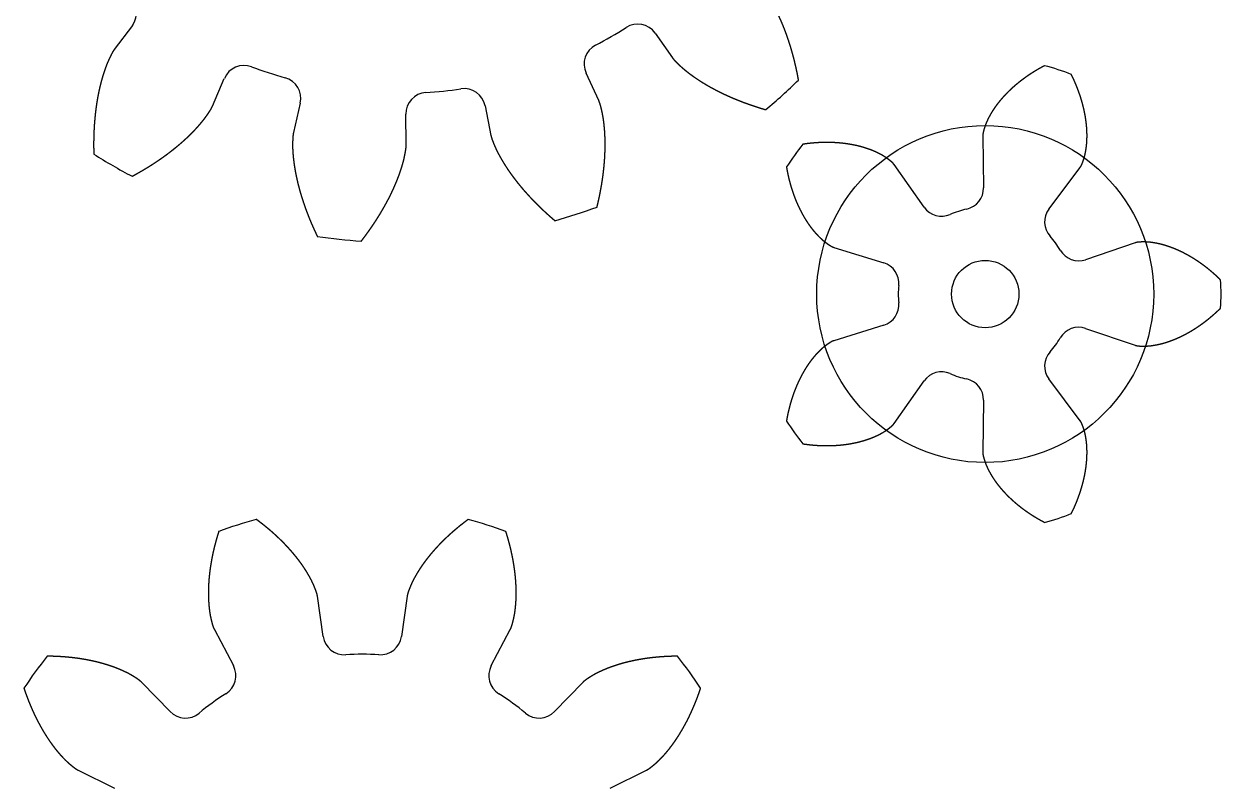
# Model space of a CAD drawing. Header units: millimetres. Extents: x -39 to 169, y -29 to 169.
# Drawn here: x -25.1 to 63.7, y 9 to 65.7 of the extents above; entities that cross this region are included whole.
import ezdxf

# ---------------------------------------------------------------- set-up
doc = ezdxf.new("R2010")
doc.units = ezdxf.units.MM
doc.layers.get('0').update_dxf_attribs({"linetype": 'CONTINUOUS'})

msp = doc.modelspace()

# ---------------------------------------------------------------- linework, layer by layer
for p, q in [((-17.059, 65.599), (-18.402, 63.806)), ((21.728, 65.021), (23.019, 63.189)), ((-11.118, 59.601), (-10.237, 61.661)), ((17.544, 60.028), (16.603, 62.061)), ((-4.608, 59.832), (-5.106, 57.648)), ((9.111, 59.627), (9.545, 57.429)), ((3.258, 56.768), (3.226, 59.009)), ((46.042, 57.413), (46.097, 53.544)), ((41.684, 52.11), (39.455, 55.273)), ((50.943, 51.969), (53.262, 55.067)), ((34.993, 49.131), (38.689, 47.988)), ((57.333, 49.464), (53.67, 48.216)), ((38.689, 43.348), (34.993, 42.205)), ((53.67, 43.12), (57.333, 41.872)), ((39.455, 36.063), (41.684, 39.226)), ((53.262, 36.269), (50.943, 39.366)), ((46.097, 37.792), (46.042, 33.923)), ((-2.9, 20.268), (-3.329, 23.255)), ((3.329, 23.255), (2.9, 20.268)), ((-10.976, 20.771), (-9.567, 18.102)), ((9.567, 18.102), (10.976, 20.771)), ((-14.26, 14.693), (-16.362, 16.857)), ((16.362, 16.857), (14.26, 14.693)), ((-21.088, 10.352), (-18.38, 9.021)), ((18.38, 9.021), (21.088, 10.352))]:
    msp.add_line(p, q)
for radius in [12.5, 2.5]:
    msp.add_circle((46.217, 45.668), radius)
for centre, radius, start, end in [((-18.329, 66.551), 1.587, -36.83609, 50.39056), ((2.733, 92.003), 31.449, 297.60944, 302.39056), ((20.431, 64.106), 1.587, 35.16391, 122.39056), ((18.044, 62.728), 1.587, 117.60944, 204.83609), ((-8.777, 61.036), 1.587, 69.60944, 156.83609), ((2.733, 92.003), 31.449, 249.60944, 254.39056), ((46.217, 45.668), 17.5, 68.58266, 75.41734), ((-6.156, 60.185), 1.587, -12.83609, 74.39056), ((2.733, 92.003), 42.5, 309.78773, 314.21227), ((4.813, 59.032), 1.588, 93.60944, 180.83609), ((2.733, 92.003), 31.449, 273.60944, 278.39056), ((7.554, 59.32), 1.587, 11.16391, 98.39056), ((2.733, 92.003), 42.5, 237.78773, 242.21227), ((46.217, 45.668), 17.5, 140.58266, 147.41734), ((44.51, 53.521), 1.588, -77.73719, 0.82093), ((2.733, 92.003), 42.5, 285.78773, 290.21227), ((42.982, 53.025), 1.588, 215.17907, 293.73719), ((46.217, 45.668), 6.449, 102.26281, 113.73719), ((52.214, 51.018), 1.588, 143.17907, 221.73719), ((2.733, 92.003), 42.5, 261.78773, 266.21227), ((46.217, 45.668), 6.449, 30.26281, 41.73719), ((53.158, 49.718), 1.587, 210.26281, 288.82093), ((38.22, 46.471), 1.588, -5.73719, 72.82093), ((46.217, 45.668), 6.449, 174.26281, 185.73719), ((46.217, 45.668), 17.5, -3.41734, 3.41734), ((38.22, 44.865), 1.588, -72.82093, 5.73719), ((53.158, 41.618), 1.588, 71.17907, 149.73719), ((46.217, 45.668), 6.449, 318.26281, 329.73719), ((52.214, 40.318), 1.588, 138.26281, 216.82093), ((42.982, 38.311), 1.588, 66.26281, 144.82093), ((46.217, 45.668), 6.449, 246.26281, 257.73719), ((44.51, 37.815), 1.587, -0.82093, 77.73719), ((46.217, 45.668), 17.5, 212.58266, 219.41734), ((46.217, 45.668), 17.5, 284.58266, 291.41734), ((0, 0), 30, 105.19388, 110.80612), ((0, 0), 30, 69.19388, 74.80612), ((-1.329, 20.494), 1.588, 188.16726, 273.70949), ((1.329, 20.494), 1.587, 266.29051, 351.83274), ((0, 0), 30, 141.19388, 146.80612), ((0, 0), 18.949, 86.29051, 93.70949), ((0, 0), 30, 33.19388, 38.80612), ((-10.971, 17.361), 1.587, -57.70949, 27.83274), ((10.971, 17.361), 1.587, 152.16726, 237.70949), ((0, 0), 18.949, 122.29051, 129.70949), ((0, 0), 18.949, 50.29051, 57.70949), ((-13.121, 15.799), 1.588, 224.16726, 309.70949), ((13.121, 15.799), 1.587, 230.29051, 315.83274)]:
    msp.add_arc(centre, radius, start, end)
for points in [[(32.369, 61.541), (32.365, 61.564), (32.356, 61.612), (32.343, 61.683), (32.325, 61.778), (32.303, 61.896), (32.279, 62.014), (32.255, 62.131), (32.231, 62.248), (32.205, 62.365), (32.18, 62.482), (32.153, 62.598), (32.126, 62.714), (32.099, 62.83), (32.071, 62.945), (32.042, 63.06), (32.013, 63.175), (31.983, 63.29), (31.952, 63.404), (31.921, 63.517), (31.889, 63.631), (31.857, 63.744), (31.824, 63.856), (31.791, 63.968), (31.756, 64.08), (31.722, 64.192), (31.686, 64.303), (31.65, 64.414), (31.614, 64.524), (31.576, 64.634), (31.538, 64.743), (31.5, 64.853), (31.461, 64.961), (31.421, 65.07), (31.38, 65.177), (31.339, 65.285), (31.298, 65.392), (31.255, 65.498), (31.212, 65.604), (31.168, 65.71), (31.124, 65.815), (31.079, 65.919), (31.033, 66.023), (30.986, 66.127), (30.939, 66.23), (30.891, 66.332), (30.843, 66.434), (30.793, 66.535), (30.743, 66.636), (30.692, 66.737), (30.641, 66.836), (30.589, 66.935), (30.535, 67.033), (30.481, 67.131), (30.426, 67.228), (30.371, 67.324), (30.315, 67.42), (30.257, 67.515), (30.2, 67.609), (30.141, 67.703), (30.081, 67.796), (30.02, 67.887), (29.958, 67.978), (29.895, 68.067), (29.83, 68.155), (29.765, 68.243), (29.699, 68.33), (29.632, 68.416), (29.565, 68.501), (29.496, 68.585), (29.424, 68.666), (29.364, 68.729), (29.318, 68.774), (29.285, 68.802), (29.269, 68.817)], [(-18.402, 63.806), (-18.415, 63.789), (-18.44, 63.754), (-18.477, 63.7), (-18.523, 63.627), (-18.576, 63.533), (-18.626, 63.436), (-18.674, 63.339), (-18.721, 63.24), (-18.767, 63.142), (-18.813, 63.043), (-18.858, 62.943), (-18.902, 62.842), (-18.944, 62.741), (-18.984, 62.639), (-19.023, 62.536), (-19.061, 62.432), (-19.098, 62.327), (-19.134, 62.223), (-19.169, 62.117), (-19.204, 62.012), (-19.237, 61.905), (-19.27, 61.799), (-19.301, 61.692), (-19.332, 61.584), (-19.362, 61.476), (-19.391, 61.367), (-19.419, 61.258), (-19.446, 61.149), (-19.472, 61.039), (-19.498, 60.929), (-19.522, 60.818), (-19.546, 60.707), (-19.57, 60.596), (-19.592, 60.484), (-19.614, 60.372), (-19.635, 60.26), (-19.655, 60.147), (-19.674, 60.034), (-19.693, 59.921), (-19.711, 59.807), (-19.728, 59.694), (-19.744, 59.579), (-19.76, 59.465), (-19.775, 59.35), (-19.789, 59.235), (-19.803, 59.12), (-19.816, 59.004), (-19.828, 58.889), (-19.839, 58.773), (-19.85, 58.656), (-19.86, 58.54), (-19.87, 58.423), (-19.879, 58.306), (-19.887, 58.189), (-19.894, 58.071), (-19.901, 57.954), (-19.907, 57.836), (-19.913, 57.718), (-19.917, 57.599), (-19.922, 57.481), (-19.925, 57.362), (-19.928, 57.243), (-19.93, 57.124), (-19.932, 57.005), (-19.933, 56.885), (-19.933, 56.766), (-19.933, 56.646), (-19.932, 56.526), (-19.93, 56.406), (-19.928, 56.286), (-19.926, 56.189), (-19.924, 56.117), (-19.922, 56.069), (-19.922, 56.045)], [(23.019, 63.189), (23.031, 63.171), (23.057, 63.136), (23.096, 63.085), (23.152, 63.019), (23.225, 62.939), (23.302, 62.862), (23.38, 62.786), (23.458, 62.711), (23.538, 62.636), (23.618, 62.562), (23.699, 62.488), (23.781, 62.416), (23.865, 62.345), (23.949, 62.275), (24.035, 62.205), (24.122, 62.137), (24.21, 62.07), (24.299, 62.003), (24.388, 61.937), (24.478, 61.872), (24.568, 61.807), (24.66, 61.743), (24.752, 61.68), (24.845, 61.618), (24.939, 61.556), (25.033, 61.495), (25.128, 61.435), (25.224, 61.375), (25.32, 61.316), (25.417, 61.258), (25.514, 61.2), (25.613, 61.143), (25.711, 61.086), (25.81, 61.03), (25.91, 60.975), (26.011, 60.921), (26.112, 60.867), (26.213, 60.814), (26.315, 60.761), (26.418, 60.709), (26.521, 60.657), (26.624, 60.606), (26.728, 60.556), (26.832, 60.506), (26.937, 60.457), (27.043, 60.409), (27.149, 60.361), (27.255, 60.313), (27.362, 60.266), (27.469, 60.22), (27.577, 60.174), (27.685, 60.129), (27.794, 60.085), (27.903, 60.041), (28.012, 59.998), (28.122, 59.955), (28.232, 59.912), (28.343, 59.871), (28.454, 59.83), (28.565, 59.789), (28.677, 59.749), (28.789, 59.71), (28.902, 59.671), (29.015, 59.632), (29.128, 59.594), (29.241, 59.557), (29.355, 59.52), (29.47, 59.484), (29.585, 59.449), (29.7, 59.414), (29.792, 59.386), (29.861, 59.365), (29.908, 59.352), (29.931, 59.345)], [(50.623, 62.604), (50.603, 62.594), (50.562, 62.572), (50.502, 62.54), (50.422, 62.497), (50.323, 62.443), (50.224, 62.387), (50.126, 62.331), (50.03, 62.274), (49.933, 62.217), (49.838, 62.158), (49.743, 62.099), (49.65, 62.04), (49.557, 61.979), (49.465, 61.918), (49.373, 61.856), (49.283, 61.794), (49.193, 61.731), (49.105, 61.667), (49.017, 61.602), (48.93, 61.537), (48.844, 61.471), (48.759, 61.405), (48.675, 61.338), (48.592, 61.27), (48.51, 61.202), (48.428, 61.133), (48.348, 61.063), (48.269, 60.993), (48.19, 60.922), (48.113, 60.851), (48.036, 60.779), (47.961, 60.706), (47.887, 60.633), (47.814, 60.559), (47.742, 60.485), (47.671, 60.41), (47.601, 60.334), (47.532, 60.258), (47.464, 60.182), (47.397, 60.105), (47.332, 60.027), (47.268, 59.949), (47.205, 59.871), (47.143, 59.792), (47.082, 59.712), (47.023, 59.632), (46.965, 59.552), (46.908, 59.471), (46.852, 59.389), (46.798, 59.307), (46.745, 59.225), (46.694, 59.142), (46.644, 59.059), (46.596, 58.976), (46.549, 58.892), (46.504, 58.807), (46.459, 58.723), (46.417, 58.637), (46.375, 58.552), (46.336, 58.466), (46.299, 58.38), (46.263, 58.294), (46.231, 58.207), (46.2, 58.119), (46.172, 58.032), (46.144, 57.944), (46.118, 57.856), (46.093, 57.768), (46.071, 57.68), (46.054, 57.592), (46.045, 57.521), (46.042, 57.467), (46.041, 57.431), (46.042, 57.413)], [(53.262, 55.067), (53.273, 55.081), (53.293, 55.111), (53.323, 55.156), (53.357, 55.219), (53.395, 55.301), (53.429, 55.385), (53.461, 55.471), (53.491, 55.557), (53.52, 55.644), (53.549, 55.732), (53.575, 55.82), (53.6, 55.91), (53.623, 56), (53.643, 56.092), (53.661, 56.185), (53.678, 56.278), (53.694, 56.372), (53.708, 56.466), (53.721, 56.561), (53.732, 56.657), (53.742, 56.753), (53.751, 56.85), (53.758, 56.947), (53.763, 57.044), (53.768, 57.142), (53.77, 57.241), (53.772, 57.34), (53.772, 57.439), (53.771, 57.539), (53.769, 57.639), (53.766, 57.739), (53.761, 57.84), (53.755, 57.94), (53.747, 58.042), (53.739, 58.143), (53.729, 58.245), (53.718, 58.347), (53.706, 58.449), (53.692, 58.551), (53.677, 58.654), (53.662, 58.756), (53.645, 58.859), (53.626, 58.962), (53.607, 59.065), (53.586, 59.169), (53.565, 59.272), (53.542, 59.376), (53.518, 59.479), (53.492, 59.583), (53.466, 59.686), (53.438, 59.79), (53.41, 59.894), (53.38, 59.998), (53.349, 60.101), (53.317, 60.205), (53.284, 60.309), (53.25, 60.413), (53.215, 60.516), (53.178, 60.62), (53.141, 60.724), (53.102, 60.827), (53.062, 60.931), (53.022, 61.034), (52.98, 61.137), (52.937, 61.241), (52.893, 61.344), (52.848, 61.447), (52.802, 61.55), (52.755, 61.652), (52.707, 61.755), (52.667, 61.837), (52.637, 61.898), (52.617, 61.939), (52.607, 61.959)], [(-17.08, 54.404), (-17.059, 54.415), (-17.016, 54.438), (-16.953, 54.473), (-16.868, 54.519), (-16.763, 54.577), (-16.658, 54.636), (-16.554, 54.695), (-16.45, 54.755), (-16.346, 54.815), (-16.243, 54.875), (-16.141, 54.936), (-16.039, 54.998), (-15.937, 55.06), (-15.836, 55.122), (-15.736, 55.185), (-15.636, 55.248), (-15.536, 55.312), (-15.437, 55.376), (-15.339, 55.441), (-15.241, 55.506), (-15.143, 55.572), (-15.046, 55.638), (-14.95, 55.705), (-14.854, 55.772), (-14.759, 55.839), (-14.664, 55.907), (-14.57, 55.976), (-14.476, 56.045), (-14.383, 56.114), (-14.291, 56.184), (-14.199, 56.254), (-14.108, 56.325), (-14.017, 56.397), (-13.927, 56.468), (-13.838, 56.541), (-13.749, 56.613), (-13.661, 56.687), (-13.573, 56.76), (-13.486, 56.835), (-13.4, 56.909), (-13.315, 56.985), (-13.23, 57.06), (-13.146, 57.136), (-13.062, 57.213), (-12.98, 57.29), (-12.898, 57.368), (-12.817, 57.446), (-12.736, 57.525), (-12.657, 57.604), (-12.578, 57.684), (-12.5, 57.765), (-12.423, 57.846), (-12.347, 57.927), (-12.271, 58.009), (-12.197, 58.092), (-12.124, 58.175), (-12.051, 58.259), (-11.979, 58.343), (-11.908, 58.428), (-11.838, 58.513), (-11.77, 58.599), (-11.703, 58.686), (-11.638, 58.774), (-11.574, 58.863), (-11.511, 58.952), (-11.449, 59.042), (-11.387, 59.132), (-11.327, 59.222), (-11.268, 59.314), (-11.213, 59.407), (-11.172, 59.483), (-11.144, 59.542), (-11.127, 59.581), (-11.118, 59.601)], [(17.417, 52.12), (17.423, 52.144), (17.434, 52.191), (17.451, 52.261), (17.473, 52.355), (17.501, 52.472), (17.527, 52.589), (17.553, 52.706), (17.578, 52.823), (17.603, 52.94), (17.627, 53.057), (17.65, 53.174), (17.672, 53.291), (17.694, 53.408), (17.715, 53.525), (17.736, 53.642), (17.756, 53.759), (17.775, 53.875), (17.794, 53.992), (17.811, 54.108), (17.829, 54.225), (17.845, 54.341), (17.861, 54.457), (17.876, 54.574), (17.89, 54.69), (17.904, 54.806), (17.917, 54.922), (17.929, 55.037), (17.94, 55.153), (17.951, 55.269), (17.961, 55.384), (17.97, 55.499), (17.978, 55.615), (17.986, 55.73), (17.993, 55.845), (17.999, 55.959), (18.004, 56.074), (18.009, 56.189), (18.013, 56.303), (18.015, 56.417), (18.018, 56.531), (18.019, 56.645), (18.019, 56.759), (18.019, 56.872), (18.018, 56.986), (18.016, 57.099), (18.013, 57.212), (18.009, 57.324), (18.004, 57.437), (17.998, 57.549), (17.992, 57.661), (17.984, 57.773), (17.976, 57.884), (17.966, 57.995), (17.955, 58.106), (17.944, 58.217), (17.931, 58.327), (17.918, 58.437), (17.903, 58.547), (17.888, 58.656), (17.871, 58.765), (17.852, 58.874), (17.832, 58.982), (17.811, 59.089), (17.788, 59.196), (17.764, 59.302), (17.739, 59.408), (17.713, 59.514), (17.686, 59.62), (17.657, 59.724), (17.625, 59.828), (17.596, 59.909), (17.571, 59.969), (17.553, 60.009), (17.544, 60.028)], [(-5.106, 57.648), (-5.111, 57.626), (-5.12, 57.584), (-5.132, 57.52), (-5.143, 57.435), (-5.153, 57.327), (-5.16, 57.219), (-5.164, 57.11), (-5.167, 57.001), (-5.17, 56.892), (-5.171, 56.783), (-5.172, 56.673), (-5.17, 56.564), (-5.168, 56.454), (-5.163, 56.344), (-5.157, 56.234), (-5.149, 56.124), (-5.141, 56.013), (-5.131, 55.903), (-5.12, 55.792), (-5.109, 55.682), (-5.096, 55.571), (-5.082, 55.461), (-5.068, 55.35), (-5.052, 55.239), (-5.035, 55.128), (-5.017, 55.017), (-4.998, 54.906), (-4.979, 54.795), (-4.958, 54.684), (-4.937, 54.573), (-4.914, 54.462), (-4.891, 54.351), (-4.867, 54.24), (-4.842, 54.129), (-4.816, 54.018), (-4.79, 53.906), (-4.762, 53.795), (-4.734, 53.684), (-4.705, 53.573), (-4.675, 53.462), (-4.644, 53.351), (-4.613, 53.24), (-4.581, 53.129), (-4.548, 53.018), (-4.514, 52.907), (-4.48, 52.797), (-4.444, 52.686), (-4.409, 52.575), (-4.372, 52.464), (-4.334, 52.354), (-4.296, 52.243), (-4.257, 52.133), (-4.218, 52.022), (-4.178, 51.912), (-4.137, 51.801), (-4.095, 51.691), (-4.053, 51.581), (-4.01, 51.471), (-3.966, 51.361), (-3.922, 51.251), (-3.876, 51.141), (-3.831, 51.031), (-3.784, 50.922), (-3.737, 50.812), (-3.69, 50.702), (-3.641, 50.593), (-3.592, 50.484), (-3.543, 50.375), (-3.492, 50.265), (-3.441, 50.156), (-3.4, 50.069), (-3.369, 50.004), (-3.348, 49.961), (-3.337, 49.939)], [(9.545, 57.429), (9.549, 57.408), (9.558, 57.366), (9.574, 57.303), (9.598, 57.22), (9.632, 57.117), (9.671, 57.015), (9.711, 56.914), (9.752, 56.814), (9.795, 56.713), (9.838, 56.613), (9.882, 56.513), (9.927, 56.413), (9.975, 56.314), (10.023, 56.215), (10.074, 56.117), (10.126, 56.02), (10.178, 55.922), (10.232, 55.825), (10.287, 55.729), (10.342, 55.632), (10.399, 55.536), (10.456, 55.441), (10.515, 55.346), (10.575, 55.251), (10.635, 55.156), (10.696, 55.062), (10.759, 54.969), (10.822, 54.875), (10.886, 54.782), (10.951, 54.689), (11.016, 54.597), (11.083, 54.505), (11.15, 54.413), (11.218, 54.322), (11.286, 54.231), (11.356, 54.14), (11.426, 54.05), (11.497, 53.96), (11.569, 53.87), (11.641, 53.781), (11.715, 53.692), (11.788, 53.603), (11.863, 53.515), (11.938, 53.427), (12.014, 53.34), (12.091, 53.252), (12.168, 53.166), (12.246, 53.079), (12.324, 52.993), (12.403, 52.907), (12.483, 52.821), (12.564, 52.736), (12.645, 52.651), (12.726, 52.567), (12.809, 52.483), (12.892, 52.399), (12.975, 52.316), (13.059, 52.232), (13.144, 52.15), (13.229, 52.067), (13.315, 51.985), (13.401, 51.904), (13.488, 51.822), (13.576, 51.741), (13.664, 51.661), (13.753, 51.58), (13.842, 51.5), (13.932, 51.421), (14.022, 51.342), (14.113, 51.263), (14.186, 51.2), (14.241, 51.153), (14.278, 51.122), (14.296, 51.106)], [(39.455, 55.273), (39.445, 55.287), (39.423, 55.316), (39.389, 55.358), (39.34, 55.41), (39.274, 55.472), (39.204, 55.53), (39.132, 55.587), (39.059, 55.642), (38.986, 55.697), (38.911, 55.751), (38.835, 55.804), (38.758, 55.855), (38.678, 55.904), (38.598, 55.952), (38.515, 55.998), (38.432, 56.043), (38.347, 56.087), (38.262, 56.129), (38.175, 56.171), (38.088, 56.211), (38, 56.25), (37.91, 56.288), (37.82, 56.325), (37.729, 56.361), (37.637, 56.395), (37.544, 56.428), (37.451, 56.46), (37.356, 56.491), (37.261, 56.521), (37.166, 56.55), (37.069, 56.578), (36.972, 56.604), (36.874, 56.629), (36.776, 56.654), (36.677, 56.677), (36.577, 56.699), (36.476, 56.72), (36.375, 56.74), (36.274, 56.759), (36.172, 56.776), (36.069, 56.793), (35.966, 56.809), (35.863, 56.823), (35.759, 56.836), (35.654, 56.849), (35.549, 56.86), (35.444, 56.87), (35.338, 56.879), (35.231, 56.887), (35.125, 56.894), (35.017, 56.9), (34.91, 56.905), (34.802, 56.909), (34.694, 56.912), (34.585, 56.913), (34.476, 56.914), (34.367, 56.913), (34.257, 56.912), (34.148, 56.909), (34.037, 56.906), (33.927, 56.901), (33.816, 56.895), (33.705, 56.888), (33.594, 56.88), (33.483, 56.872), (33.371, 56.862), (33.259, 56.851), (33.147, 56.839), (33.035, 56.826), (32.923, 56.811), (32.833, 56.799), (32.765, 56.79), (32.72, 56.783), (32.697, 56.78)], [(-0.074, 49.596), (-0.06, 49.615), (-0.03, 49.653), (0.014, 49.71), (0.073, 49.787), (0.145, 49.883), (0.217, 49.979), (0.288, 50.076), (0.359, 50.173), (0.429, 50.27), (0.498, 50.367), (0.567, 50.464), (0.635, 50.562), (0.703, 50.66), (0.77, 50.758), (0.836, 50.856), (0.902, 50.955), (0.967, 51.053), (1.031, 51.152), (1.095, 51.252), (1.158, 51.351), (1.22, 51.451), (1.282, 51.55), (1.343, 51.65), (1.403, 51.751), (1.463, 51.851), (1.521, 51.952), (1.58, 52.053), (1.637, 52.154), (1.694, 52.255), (1.75, 52.356), (1.805, 52.458), (1.86, 52.56), (1.914, 52.662), (1.967, 52.764), (2.019, 52.867), (2.07, 52.969), (2.121, 53.072), (2.171, 53.175), (2.22, 53.278), (2.269, 53.381), (2.316, 53.485), (2.363, 53.588), (2.408, 53.692), (2.453, 53.796), (2.497, 53.9), (2.541, 54.005), (2.583, 54.109), (2.624, 54.214), (2.665, 54.319), (2.705, 54.424), (2.743, 54.529), (2.781, 54.634), (2.817, 54.74), (2.852, 54.845), (2.887, 54.951), (2.92, 55.057), (2.952, 55.163), (2.984, 55.269), (3.014, 55.375), (3.043, 55.482), (3.07, 55.588), (3.096, 55.695), (3.12, 55.802), (3.142, 55.909), (3.164, 56.016), (3.184, 56.123), (3.203, 56.23), (3.222, 56.338), (3.238, 56.445), (3.251, 56.552), (3.257, 56.639), (3.259, 56.703), (3.259, 56.747), (3.258, 56.768)], [(31.471, 55.092), (31.475, 55.069), (31.482, 55.024), (31.494, 54.957), (31.511, 54.868), (31.532, 54.757), (31.554, 54.646), (31.577, 54.535), (31.601, 54.426), (31.626, 54.316), (31.652, 54.208), (31.679, 54.1), (31.707, 53.992), (31.736, 53.885), (31.766, 53.778), (31.796, 53.673), (31.828, 53.567), (31.86, 53.463), (31.893, 53.359), (31.928, 53.255), (31.963, 53.152), (31.999, 53.05), (32.036, 52.949), (32.073, 52.848), (32.112, 52.748), (32.152, 52.649), (32.192, 52.55), (32.234, 52.452), (32.276, 52.355), (32.319, 52.259), (32.363, 52.163), (32.408, 52.068), (32.454, 51.974), (32.5, 51.881), (32.548, 51.788), (32.596, 51.697), (32.646, 51.606), (32.696, 51.516), (32.747, 51.427), (32.798, 51.339), (32.851, 51.252), (32.905, 51.166), (32.959, 51.081), (33.014, 50.996), (33.07, 50.913), (33.127, 50.831), (33.185, 50.75), (33.244, 50.67), (33.303, 50.591), (33.363, 50.513), (33.425, 50.436), (33.486, 50.36), (33.549, 50.286), (33.613, 50.213), (33.678, 50.141), (33.743, 50.07), (33.809, 50.001), (33.876, 49.933), (33.944, 49.866), (34.012, 49.8), (34.082, 49.736), (34.152, 49.674), (34.223, 49.614), (34.296, 49.556), (34.37, 49.5), (34.444, 49.446), (34.519, 49.393), (34.594, 49.341), (34.67, 49.29), (34.747, 49.242), (34.826, 49.198), (34.891, 49.167), (34.941, 49.148), (34.975, 49.136), (34.993, 49.131)], [(63.686, 46.711), (63.669, 46.727), (63.637, 46.759), (63.588, 46.806), (63.522, 46.869), (63.439, 46.947), (63.356, 47.023), (63.272, 47.099), (63.188, 47.173), (63.104, 47.247), (63.019, 47.32), (62.934, 47.391), (62.848, 47.462), (62.762, 47.532), (62.675, 47.601), (62.588, 47.668), (62.501, 47.735), (62.413, 47.801), (62.325, 47.865), (62.237, 47.929), (62.148, 47.991), (62.059, 48.053), (61.969, 48.113), (61.879, 48.172), (61.789, 48.23), (61.699, 48.288), (61.608, 48.344), (61.517, 48.398), (61.426, 48.452), (61.334, 48.505), (61.242, 48.556), (61.15, 48.607), (61.058, 48.656), (60.965, 48.704), (60.873, 48.751), (60.78, 48.796), (60.686, 48.841), (60.593, 48.884), (60.499, 48.926), (60.406, 48.967), (60.312, 49.006), (60.218, 49.045), (60.124, 49.082), (60.03, 49.117), (59.935, 49.152), (59.841, 49.185), (59.747, 49.216), (59.652, 49.247), (59.558, 49.276), (59.463, 49.303), (59.368, 49.33), (59.274, 49.354), (59.179, 49.378), (59.085, 49.399), (58.99, 49.42), (58.896, 49.438), (58.802, 49.455), (58.707, 49.471), (58.613, 49.486), (58.519, 49.498), (58.426, 49.509), (58.332, 49.518), (58.239, 49.525), (58.146, 49.529), (58.054, 49.531), (57.962, 49.531), (57.87, 49.53), (57.778, 49.528), (57.687, 49.525), (57.596, 49.518), (57.507, 49.508), (57.436, 49.494), (57.384, 49.48), (57.35, 49.47), (57.333, 49.464)], [(57.333, 41.872), (57.35, 41.866), (57.384, 41.855), (57.436, 41.842), (57.507, 41.828), (57.596, 41.818), (57.687, 41.811), (57.778, 41.808), (57.87, 41.806), (57.962, 41.804), (58.054, 41.805), (58.146, 41.807), (58.239, 41.811), (58.332, 41.817), (58.426, 41.826), (58.519, 41.837), (58.613, 41.85), (58.707, 41.865), (58.802, 41.88), (58.896, 41.898), (58.99, 41.916), (59.085, 41.936), (59.179, 41.958), (59.274, 41.981), (59.368, 42.006), (59.463, 42.032), (59.558, 42.06), (59.652, 42.089), (59.747, 42.12), (59.841, 42.151), (59.935, 42.184), (60.03, 42.219), (60.124, 42.254), (60.218, 42.291), (60.312, 42.33), (60.406, 42.369), (60.499, 42.41), (60.593, 42.452), (60.686, 42.495), (60.78, 42.54), (60.873, 42.585), (60.965, 42.632), (61.058, 42.68), (61.15, 42.729), (61.242, 42.78), (61.334, 42.831), (61.426, 42.884), (61.517, 42.937), (61.608, 42.992), (61.699, 43.048), (61.789, 43.105), (61.879, 43.164), (61.969, 43.223), (62.059, 43.283), (62.148, 43.345), (62.237, 43.407), (62.325, 43.471), (62.413, 43.535), (62.501, 43.601), (62.588, 43.668), (62.675, 43.735), (62.762, 43.804), (62.848, 43.874), (62.934, 43.944), (63.019, 44.016), (63.104, 44.089), (63.188, 44.162), (63.272, 44.237), (63.356, 44.313), (63.439, 44.389), (63.522, 44.467), (63.588, 44.529), (63.637, 44.577), (63.669, 44.609), (63.686, 44.625)], [(34.993, 42.205), (34.975, 42.2), (34.941, 42.188), (34.891, 42.169), (34.826, 42.138), (34.747, 42.094), (34.67, 42.046), (34.594, 41.995), (34.519, 41.943), (34.444, 41.89), (34.37, 41.836), (34.296, 41.78), (34.223, 41.722), (34.152, 41.662), (34.082, 41.6), (34.012, 41.536), (33.944, 41.47), (33.876, 41.403), (33.809, 41.335), (33.743, 41.266), (33.678, 41.195), (33.613, 41.123), (33.549, 41.05), (33.486, 40.976), (33.425, 40.9), (33.363, 40.823), (33.303, 40.745), (33.244, 40.666), (33.185, 40.586), (33.127, 40.505), (33.07, 40.423), (33.014, 40.339), (32.959, 40.255), (32.905, 40.17), (32.851, 40.084), (32.798, 39.997), (32.747, 39.909), (32.696, 39.82), (32.646, 39.73), (32.596, 39.639), (32.548, 39.547), (32.5, 39.455), (32.454, 39.362), (32.408, 39.268), (32.363, 39.173), (32.319, 39.077), (32.276, 38.981), (32.234, 38.884), (32.192, 38.786), (32.152, 38.687), (32.112, 38.588), (32.073, 38.488), (32.036, 38.387), (31.999, 38.286), (31.963, 38.183), (31.928, 38.081), (31.893, 37.977), (31.86, 37.873), (31.828, 37.769), (31.796, 37.663), (31.766, 37.557), (31.736, 37.451), (31.707, 37.344), (31.679, 37.236), (31.652, 37.128), (31.626, 37.019), (31.601, 36.91), (31.577, 36.8), (31.554, 36.69), (31.532, 36.579), (31.511, 36.468), (31.494, 36.379), (31.482, 36.311), (31.475, 36.266), (31.471, 36.244)], [(32.697, 34.556), (32.72, 34.553), (32.765, 34.546), (32.833, 34.537), (32.923, 34.524), (33.035, 34.51), (33.147, 34.497), (33.259, 34.485), (33.371, 34.474), (33.483, 34.464), (33.594, 34.455), (33.705, 34.448), (33.816, 34.441), (33.927, 34.435), (34.037, 34.43), (34.148, 34.427), (34.257, 34.424), (34.367, 34.423), (34.476, 34.422), (34.585, 34.423), (34.694, 34.424), (34.802, 34.427), (34.91, 34.431), (35.017, 34.436), (35.125, 34.442), (35.231, 34.448), (35.338, 34.457), (35.444, 34.466), (35.549, 34.476), (35.654, 34.487), (35.759, 34.499), (35.863, 34.513), (35.966, 34.527), (36.069, 34.543), (36.172, 34.559), (36.274, 34.577), (36.375, 34.596), (36.476, 34.616), (36.577, 34.637), (36.677, 34.659), (36.776, 34.682), (36.874, 34.706), (36.972, 34.732), (37.069, 34.758), (37.166, 34.786), (37.261, 34.815), (37.356, 34.845), (37.451, 34.876), (37.544, 34.908), (37.637, 34.941), (37.729, 34.975), (37.82, 35.011), (37.91, 35.047), (38, 35.085), (38.088, 35.125), (38.175, 35.165), (38.262, 35.207), (38.347, 35.249), (38.432, 35.293), (38.515, 35.338), (38.598, 35.384), (38.678, 35.432), (38.758, 35.481), (38.835, 35.532), (38.911, 35.585), (38.986, 35.639), (39.059, 35.694), (39.132, 35.749), (39.204, 35.806), (39.274, 35.864), (39.34, 35.925), (39.389, 35.978), (39.423, 36.02), (39.445, 36.049), (39.455, 36.063)], [(52.607, 29.376), (52.617, 29.397), (52.637, 29.438), (52.667, 29.499), (52.707, 29.581), (52.755, 29.684), (52.802, 29.786), (52.848, 29.889), (52.893, 29.992), (52.937, 30.095), (52.98, 30.198), (53.022, 30.302), (53.062, 30.405), (53.102, 30.509), (53.141, 30.612), (53.178, 30.716), (53.215, 30.819), (53.25, 30.923), (53.284, 31.027), (53.317, 31.131), (53.349, 31.234), (53.38, 31.338), (53.41, 31.442), (53.438, 31.546), (53.466, 31.649), (53.492, 31.753), (53.518, 31.857), (53.542, 31.96), (53.565, 32.064), (53.586, 32.167), (53.607, 32.27), (53.626, 32.374), (53.645, 32.477), (53.662, 32.579), (53.677, 32.682), (53.692, 32.785), (53.706, 32.887), (53.718, 32.989), (53.729, 33.091), (53.739, 33.193), (53.747, 33.294), (53.755, 33.395), (53.761, 33.496), (53.766, 33.597), (53.769, 33.697), (53.771, 33.797), (53.772, 33.897), (53.772, 33.996), (53.77, 34.095), (53.768, 34.193), (53.763, 34.292), (53.758, 34.389), (53.751, 34.486), (53.742, 34.583), (53.732, 34.679), (53.721, 34.774), (53.708, 34.869), (53.694, 34.964), (53.678, 35.058), (53.661, 35.151), (53.643, 35.244), (53.623, 35.335), (53.6, 35.426), (53.575, 35.516), (53.549, 35.604), (53.52, 35.692), (53.491, 35.779), (53.461, 35.865), (53.429, 35.951), (53.395, 36.035), (53.357, 36.117), (53.323, 36.18), (53.293, 36.225), (53.273, 36.255), (53.262, 36.269)], [(46.042, 33.923), (46.041, 33.905), (46.042, 33.869), (46.045, 33.815), (46.054, 33.744), (46.071, 33.656), (46.093, 33.567), (46.118, 33.479), (46.144, 33.392), (46.172, 33.304), (46.2, 33.216), (46.231, 33.129), (46.263, 33.042), (46.299, 32.956), (46.336, 32.87), (46.375, 32.784), (46.417, 32.698), (46.459, 32.613), (46.504, 32.529), (46.549, 32.444), (46.596, 32.36), (46.644, 32.277), (46.694, 32.194), (46.745, 32.111), (46.798, 32.028), (46.852, 31.947), (46.908, 31.865), (46.965, 31.784), (47.023, 31.704), (47.082, 31.624), (47.143, 31.544), (47.205, 31.465), (47.268, 31.387), (47.332, 31.308), (47.397, 31.231), (47.464, 31.154), (47.532, 31.077), (47.601, 31.001), (47.671, 30.926), (47.742, 30.851), (47.814, 30.777), (47.887, 30.703), (47.961, 30.63), (48.036, 30.557), (48.113, 30.485), (48.19, 30.414), (48.269, 30.343), (48.348, 30.273), (48.428, 30.203), (48.51, 30.134), (48.592, 30.066), (48.675, 29.998), (48.759, 29.931), (48.844, 29.864), (48.93, 29.799), (49.017, 29.733), (49.105, 29.669), (49.193, 29.605), (49.283, 29.542), (49.373, 29.48), (49.465, 29.418), (49.557, 29.357), (49.65, 29.296), (49.743, 29.237), (49.838, 29.177), (49.933, 29.119), (50.03, 29.062), (50.126, 29.005), (50.224, 28.949), (50.323, 28.893), (50.422, 28.839), (50.502, 28.795), (50.562, 28.763), (50.603, 28.742), (50.623, 28.732)], [(-3.329, 23.255), (-3.332, 23.275), (-3.338, 23.313), (-3.349, 23.371), (-3.368, 23.447), (-3.397, 23.541), (-3.429, 23.634), (-3.464, 23.727), (-3.5, 23.82), (-3.536, 23.912), (-3.574, 24.004), (-3.613, 24.096), (-3.653, 24.187), (-3.695, 24.278), (-3.739, 24.368), (-3.785, 24.458), (-3.832, 24.548), (-3.88, 24.637), (-3.929, 24.725), (-3.98, 24.814), (-4.031, 24.902), (-4.083, 24.99), (-4.136, 25.077), (-4.191, 25.164), (-4.247, 25.251), (-4.303, 25.337), (-4.361, 25.423), (-4.419, 25.508), (-4.479, 25.593), (-4.539, 25.678), (-4.601, 25.762), (-4.663, 25.846), (-4.726, 25.93), (-4.79, 26.013), (-4.855, 26.096), (-4.92, 26.178), (-4.987, 26.26), (-5.054, 26.342), (-5.122, 26.424), (-5.191, 26.504), (-5.261, 26.585), (-5.331, 26.665), (-5.403, 26.745), (-5.475, 26.824), (-5.547, 26.903), (-5.621, 26.982), (-5.695, 27.06), (-5.77, 27.138), (-5.846, 27.216), (-5.922, 27.293), (-6, 27.369), (-6.077, 27.446), (-6.156, 27.521), (-6.235, 27.597), (-6.315, 27.672), (-6.396, 27.747), (-6.477, 27.821), (-6.559, 27.895), (-6.641, 27.968), (-6.725, 28.041), (-6.808, 28.114), (-6.893, 28.186), (-6.978, 28.257), (-7.064, 28.329), (-7.15, 28.4), (-7.237, 28.47), (-7.325, 28.54), (-7.413, 28.61), (-7.502, 28.679), (-7.591, 28.748), (-7.681, 28.816), (-7.753, 28.87), (-7.808, 28.911), (-7.844, 28.938), (-7.863, 28.951)], [(7.863, 28.951), (7.844, 28.938), (7.808, 28.911), (7.753, 28.87), (7.681, 28.816), (7.591, 28.748), (7.502, 28.679), (7.413, 28.61), (7.325, 28.54), (7.237, 28.47), (7.15, 28.4), (7.064, 28.329), (6.978, 28.257), (6.893, 28.186), (6.808, 28.114), (6.725, 28.041), (6.641, 27.968), (6.559, 27.895), (6.477, 27.821), (6.396, 27.747), (6.315, 27.672), (6.235, 27.597), (6.156, 27.521), (6.077, 27.446), (6, 27.369), (5.922, 27.293), (5.846, 27.216), (5.77, 27.138), (5.695, 27.06), (5.621, 26.982), (5.547, 26.903), (5.475, 26.824), (5.403, 26.745), (5.331, 26.665), (5.261, 26.585), (5.191, 26.504), (5.122, 26.424), (5.054, 26.342), (4.987, 26.26), (4.92, 26.178), (4.855, 26.096), (4.79, 26.013), (4.726, 25.93), (4.663, 25.846), (4.601, 25.762), (4.539, 25.678), (4.479, 25.593), (4.419, 25.508), (4.361, 25.423), (4.303, 25.337), (4.247, 25.251), (4.191, 25.164), (4.136, 25.077), (4.083, 24.99), (4.031, 24.902), (3.98, 24.814), (3.929, 24.725), (3.88, 24.637), (3.832, 24.548), (3.785, 24.458), (3.739, 24.368), (3.695, 24.278), (3.653, 24.187), (3.613, 24.096), (3.574, 24.004), (3.536, 23.912), (3.5, 23.82), (3.464, 23.727), (3.429, 23.634), (3.397, 23.541), (3.368, 23.447), (3.349, 23.371), (3.338, 23.313), (3.332, 23.275), (3.329, 23.255)], [(-10.656, 28.044), (-10.663, 28.022), (-10.677, 27.979), (-10.697, 27.914), (-10.724, 27.827), (-10.756, 27.719), (-10.788, 27.611), (-10.819, 27.503), (-10.85, 27.395), (-10.879, 27.287), (-10.908, 27.178), (-10.937, 27.07), (-10.964, 26.962), (-10.991, 26.854), (-11.017, 26.746), (-11.042, 26.638), (-11.066, 26.53), (-11.09, 26.422), (-11.113, 26.314), (-11.135, 26.207), (-11.156, 26.099), (-11.177, 25.991), (-11.196, 25.884), (-11.215, 25.776), (-11.233, 25.669), (-11.251, 25.561), (-11.267, 25.454), (-11.283, 25.347), (-11.298, 25.24), (-11.312, 25.133), (-11.325, 25.026), (-11.338, 24.919), (-11.349, 24.813), (-11.36, 24.706), (-11.37, 24.6), (-11.379, 24.494), (-11.387, 24.388), (-11.395, 24.282), (-11.401, 24.176), (-11.407, 24.071), (-11.411, 23.965), (-11.415, 23.86), (-11.418, 23.755), (-11.42, 23.651), (-11.421, 23.546), (-11.421, 23.442), (-11.42, 23.338), (-11.418, 23.234), (-11.415, 23.131), (-11.411, 23.027), (-11.406, 22.924), (-11.4, 22.821), (-11.393, 22.719), (-11.385, 22.617), (-11.376, 22.515), (-11.366, 22.414), (-11.354, 22.313), (-11.342, 22.212), (-11.329, 22.112), (-11.314, 22.012), (-11.298, 21.912), (-11.281, 21.813), (-11.261, 21.715), (-11.24, 21.617), (-11.218, 21.52), (-11.194, 21.424), (-11.17, 21.328), (-11.144, 21.232), (-11.118, 21.136), (-11.089, 21.042), (-11.057, 20.949), (-11.028, 20.876), (-11.003, 20.823), (-10.985, 20.788), (-10.976, 20.771)], [(10.976, 20.771), (10.985, 20.788), (11.003, 20.823), (11.028, 20.876), (11.057, 20.949), (11.089, 21.042), (11.118, 21.136), (11.144, 21.232), (11.17, 21.328), (11.194, 21.424), (11.218, 21.52), (11.24, 21.617), (11.261, 21.715), (11.281, 21.813), (11.298, 21.912), (11.314, 22.012), (11.329, 22.112), (11.342, 22.212), (11.354, 22.313), (11.366, 22.414), (11.376, 22.515), (11.385, 22.617), (11.393, 22.719), (11.4, 22.821), (11.406, 22.924), (11.411, 23.027), (11.415, 23.131), (11.418, 23.234), (11.42, 23.338), (11.421, 23.442), (11.421, 23.546), (11.42, 23.651), (11.418, 23.755), (11.415, 23.86), (11.411, 23.965), (11.407, 24.071), (11.401, 24.176), (11.395, 24.282), (11.387, 24.388), (11.379, 24.494), (11.37, 24.6), (11.36, 24.706), (11.349, 24.813), (11.338, 24.919), (11.325, 25.026), (11.312, 25.133), (11.298, 25.24), (11.283, 25.347), (11.267, 25.454), (11.251, 25.561), (11.233, 25.669), (11.215, 25.776), (11.196, 25.884), (11.177, 25.991), (11.156, 26.099), (11.135, 26.207), (11.113, 26.314), (11.09, 26.422), (11.066, 26.53), (11.042, 26.638), (11.017, 26.746), (10.991, 26.854), (10.964, 26.962), (10.937, 27.07), (10.908, 27.178), (10.879, 27.287), (10.85, 27.395), (10.819, 27.503), (10.788, 27.611), (10.756, 27.719), (10.724, 27.827), (10.697, 27.914), (10.677, 27.979), (10.663, 28.022), (10.656, 28.044)], [(-16.362, 16.857), (-16.376, 16.871), (-16.404, 16.899), (-16.447, 16.939), (-16.507, 16.99), (-16.585, 17.049), (-16.666, 17.105), (-16.749, 17.16), (-16.832, 17.214), (-16.916, 17.267), (-17.001, 17.319), (-17.086, 17.37), (-17.172, 17.421), (-17.26, 17.469), (-17.348, 17.516), (-17.438, 17.562), (-17.529, 17.607), (-17.62, 17.651), (-17.712, 17.694), (-17.805, 17.736), (-17.898, 17.777), (-17.992, 17.817), (-18.086, 17.856), (-18.182, 17.895), (-18.277, 17.932), (-18.374, 17.969), (-18.471, 18.004), (-18.569, 18.039), (-18.667, 18.073), (-18.765, 18.106), (-18.865, 18.138), (-18.964, 18.169), (-19.064, 18.2), (-19.165, 18.23), (-19.266, 18.259), (-19.368, 18.287), (-19.47, 18.314), (-19.572, 18.341), (-19.675, 18.366), (-19.779, 18.391), (-19.882, 18.415), (-19.987, 18.439), (-20.091, 18.462), (-20.196, 18.483), (-20.301, 18.505), (-20.407, 18.525), (-20.513, 18.545), (-20.62, 18.564), (-20.726, 18.582), (-20.834, 18.599), (-20.941, 18.616), (-21.049, 18.632), (-21.157, 18.647), (-21.265, 18.661), (-21.374, 18.675), (-21.483, 18.688), (-21.593, 18.7), (-21.702, 18.712), (-21.812, 18.723), (-21.922, 18.733), (-22.033, 18.742), (-22.144, 18.751), (-22.255, 18.759), (-22.366, 18.766), (-22.477, 18.773), (-22.589, 18.779), (-22.701, 18.784), (-22.813, 18.789), (-22.926, 18.792), (-23.039, 18.796), (-23.152, 18.798), (-23.242, 18.799), (-23.31, 18.8), (-23.355, 18.8), (-23.378, 18.801)], [(23.378, 18.801), (23.355, 18.8), (23.31, 18.8), (23.242, 18.799), (23.152, 18.798), (23.039, 18.796), (22.926, 18.792), (22.813, 18.789), (22.701, 18.784), (22.589, 18.779), (22.477, 18.773), (22.366, 18.766), (22.255, 18.759), (22.144, 18.751), (22.033, 18.742), (21.922, 18.733), (21.812, 18.723), (21.702, 18.712), (21.593, 18.7), (21.483, 18.688), (21.374, 18.675), (21.265, 18.661), (21.157, 18.647), (21.049, 18.632), (20.941, 18.616), (20.834, 18.599), (20.726, 18.582), (20.62, 18.564), (20.513, 18.545), (20.407, 18.525), (20.301, 18.505), (20.196, 18.483), (20.091, 18.462), (19.987, 18.439), (19.882, 18.415), (19.779, 18.391), (19.675, 18.366), (19.572, 18.341), (19.47, 18.314), (19.368, 18.287), (19.266, 18.259), (19.165, 18.23), (19.064, 18.2), (18.964, 18.169), (18.865, 18.138), (18.765, 18.106), (18.667, 18.073), (18.569, 18.039), (18.471, 18.004), (18.374, 17.969), (18.277, 17.932), (18.182, 17.895), (18.086, 17.856), (17.992, 17.817), (17.898, 17.777), (17.805, 17.736), (17.712, 17.694), (17.62, 17.651), (17.529, 17.607), (17.438, 17.562), (17.348, 17.516), (17.26, 17.469), (17.172, 17.421), (17.086, 17.37), (17.001, 17.319), (16.916, 17.267), (16.832, 17.214), (16.749, 17.16), (16.666, 17.105), (16.585, 17.049), (16.507, 16.99), (16.447, 16.939), (16.404, 16.899), (16.376, 16.871), (16.362, 16.857)], [(-25.105, 16.424), (-25.098, 16.403), (-25.083, 16.36), (-25.061, 16.295), (-25.032, 16.21), (-24.995, 16.103), (-24.957, 15.997), (-24.919, 15.891), (-24.88, 15.785), (-24.84, 15.681), (-24.8, 15.576), (-24.759, 15.472), (-24.718, 15.368), (-24.676, 15.265), (-24.634, 15.163), (-24.59, 15.061), (-24.547, 14.959), (-24.502, 14.858), (-24.458, 14.757), (-24.412, 14.657), (-24.366, 14.557), (-24.319, 14.458), (-24.272, 14.359), (-24.224, 14.261), (-24.176, 14.164), (-24.127, 14.067), (-24.077, 13.97), (-24.027, 13.874), (-23.976, 13.779), (-23.924, 13.684), (-23.872, 13.59), (-23.82, 13.496), (-23.767, 13.403), (-23.713, 13.31), (-23.658, 13.219), (-23.603, 13.127), (-23.547, 13.037), (-23.491, 12.947), (-23.434, 12.858), (-23.377, 12.769), (-23.319, 12.681), (-23.26, 12.594), (-23.2, 12.507), (-23.14, 12.421), (-23.08, 12.336), (-23.018, 12.252), (-22.956, 12.168), (-22.894, 12.086), (-22.831, 12.003), (-22.767, 11.922), (-22.702, 11.842), (-22.637, 11.762), (-22.571, 11.683), (-22.505, 11.606), (-22.438, 11.529), (-22.37, 11.453), (-22.301, 11.378), (-22.232, 11.303), (-22.162, 11.23), (-22.091, 11.158), (-22.02, 11.086), (-21.948, 11.017), (-21.874, 10.948), (-21.8, 10.882), (-21.725, 10.817), (-21.649, 10.752), (-21.572, 10.689), (-21.496, 10.626), (-21.418, 10.565), (-21.339, 10.505), (-21.259, 10.449), (-21.192, 10.407), (-21.141, 10.379), (-21.106, 10.361), (-21.088, 10.352)], [(21.088, 10.352), (21.106, 10.361), (21.141, 10.379), (21.192, 10.407), (21.259, 10.449), (21.339, 10.505), (21.418, 10.565), (21.496, 10.626), (21.572, 10.689), (21.649, 10.752), (21.725, 10.817), (21.8, 10.882), (21.874, 10.948), (21.948, 11.017), (22.02, 11.086), (22.091, 11.158), (22.162, 11.23), (22.232, 11.303), (22.301, 11.378), (22.37, 11.453), (22.438, 11.529), (22.505, 11.606), (22.571, 11.683), (22.637, 11.762), (22.702, 11.842), (22.767, 11.922), (22.831, 12.003), (22.894, 12.086), (22.956, 12.168), (23.018, 12.252), (23.08, 12.336), (23.14, 12.421), (23.2, 12.507), (23.26, 12.594), (23.319, 12.681), (23.377, 12.769), (23.434, 12.858), (23.491, 12.947), (23.547, 13.037), (23.603, 13.127), (23.658, 13.219), (23.713, 13.31), (23.767, 13.403), (23.82, 13.496), (23.872, 13.59), (23.924, 13.684), (23.976, 13.779), (24.027, 13.874), (24.077, 13.97), (24.127, 14.067), (24.176, 14.164), (24.224, 14.261), (24.272, 14.359), (24.319, 14.458), (24.366, 14.557), (24.412, 14.657), (24.458, 14.757), (24.502, 14.858), (24.547, 14.959), (24.59, 15.061), (24.634, 15.163), (24.676, 15.265), (24.718, 15.368), (24.759, 15.472), (24.8, 15.576), (24.84, 15.681), (24.88, 15.785), (24.919, 15.891), (24.957, 15.997), (24.995, 16.103), (25.032, 16.21), (25.061, 16.295), (25.083, 16.36), (25.098, 16.403), (25.105, 16.424)]]:
    msp.add_open_spline(points, degree=5)

doc.saveas('drawing.dxf')
